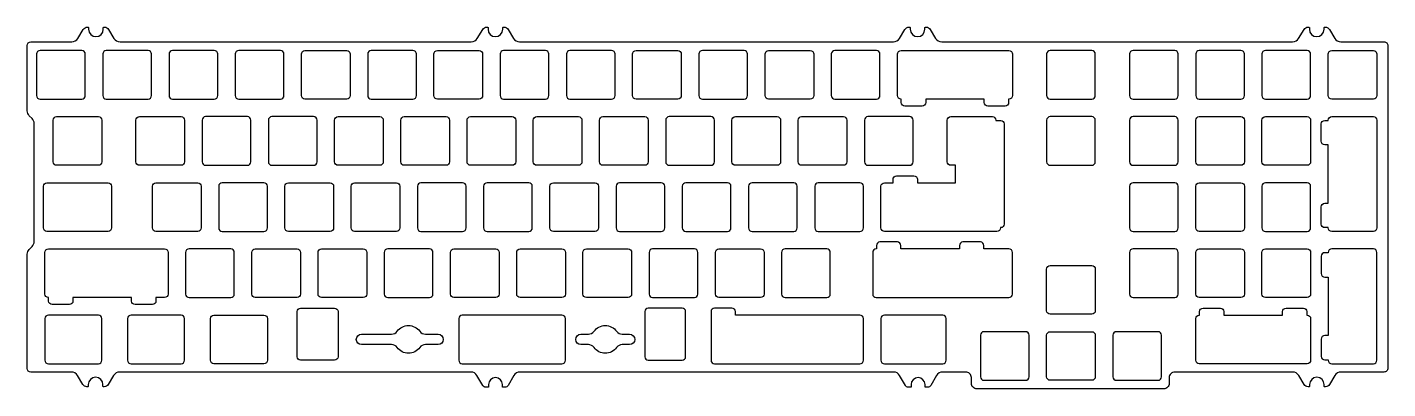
# Model space of a CAD drawing. Header units: millimetres. Extents: x -10 to 382, y -90 to 14.
import ezdxf

# ---------------------------------------------------------------- set-up
doc = ezdxf.new("R2010")
doc.units = ezdxf.units.MM
doc.header["$MEASUREMENT"] = 0

msp = doc.modelspace()

# ---------------------------------------------------------------- linework, layer by layer
for points in [[(15.15, -86.62), (13.63, -89.18, -0.26501), (12.46, -89.85), (12.28, -89.85, -0.414214), (12.08, -89.65), (12.08, -89.23, 1), (7.88, -89.23), (7.88, -89.65, -0.414214), (7.68, -89.85), (7.49, -89.85, -0.263178), (6.33, -89.19), (4.77, -86.6, 0.263178), (3.01, -85.61), (-8.7, -85.61, -0.414214), (-9.7, -84.61), (-9.7, -51.69, -0.198912), (-9.11, -50.27), (-8.29, -49.45, 0.198912), (-7.7, -48.03), (-7.7, -14.02, 0.198912), (-8.29, -12.6), (-9.11, -11.78, -0.198912), (-9.7, -10.36), (-9.7, 8.49, -0.414214), (-8.7, 9.49), (3.11, 9.49, 0.263178), (4.87, 10.48), (6.43, 13.07, -0.263178), (7.59, 13.73), (7.78, 13.73, -0.414214), (7.97, 13.53), (7.97, 13.11, 1), (12.17, 13.11), (12.17, 13.53, -0.414214), (12.38, 13.73), (12.56, 13.73, -0.26501), (13.73, 13.06), (15.25, 10.49, 0.26501), (17.02, 9.49), (118.01, 9.49, 0.263178), (119.77, 10.48), (121.33, 13.07, -0.263178), (122.49, 13.73), (122.68, 13.73, -0.414214), (122.87, 13.53), (122.87, 13.11, 1), (127.08, 13.11), (127.08, 13.53, -0.414214), (127.28, 13.73), (127.46, 13.73, -0.26501), (128.63, 13.06), (130.15, 10.49, 0.26501), (131.92, 9.49), (239.45, 9.49, 0.263178), (241.21, 10.48), (242.77, 13.07, -0.263178), (243.93, 13.73), (244.12, 13.73, -0.414214), (244.32, 13.53), (244.32, 13.11, 1), (248.52, 13.11), (248.52, 13.53, -0.414214), (248.72, 13.73), (248.9, 13.73, -0.26501), (250.07, 13.06), (251.59, 10.49, 0.26501), (253.36, 9.49), (354.26, 9.49, 0.263178), (356.02, 10.48), (357.58, 13.07, -0.263178), (358.74, 13.73), (358.92, 13.73, -0.414214), (359.12, 13.53), (359.12, 13.11, 1), (363.33, 13.11), (363.33, 13.53, -0.414214), (363.53, 13.73), (363.71, 13.73, -0.26501), (364.88, 13.06), (366.4, 10.49, 0.26501), (368.17, 9.49), (380.57, 9.49, -0.414214), (381.67, 8.39), (381.67, -84.51, -0.414214), (380.57, -85.61), (368.2, -85.61, 0.26501), (366.43, -86.62), (364.91, -89.18, -0.26501), (363.74, -89.85), (363.55, -89.85, -0.414214), (363.36, -89.65), (363.36, -89.23, 1), (359.16, -89.23), (359.16, -89.65, -0.414214), (358.96, -89.85), (358.77, -89.85, -0.263178), (357.61, -89.19), (356.05, -86.6, 0.263178), (354.29, -85.61), (320.39, -85.61, 0.414214), (318.8, -87.21), (318.8, -88.84, -0.414214), (317.2, -90.44), (263.5, -90.44, -0.414214), (261.89, -88.84), (261.89, -87.21, 0.414214), (260.3, -85.61), (253.58, -85.61, 0.267949), (251.84, -86.61), (250.19, -89.47, -0.267949), (249.33, -89.97), (248.55, -89.97), (248.55, -89.22, 1), (244.55, -89.22), (244.55, -89.97), (243.77, -89.97, -0.267949), (242.9, -89.47), (241.25, -86.61, 0.267949), (239.52, -85.61), (132.01, -85.61, 0.267949), (130.27, -86.61), (128.62, -89.47, -0.267949), (127.76, -89.97), (126.98, -89.97), (126.98, -89.22, 1), (122.98, -89.22), (122.98, -89.97), (122.2, -89.97, -0.267949), (121.33, -89.47), (119.68, -86.61, 0.267949), (117.95, -85.61), (16.92, -85.61, 0.26501)], [(-7, 6), (-7, -6, 0.414214), (-6, -7), (6, -7, 0.414214), (7, -6), (7, 6, 0.414214), (6, 7), (-6, 7, 0.414214)], [(26.05, -6), (26.05, 6, 0.414214), (25.05, 7), (13.05, 7, 0.414214), (12.05, 6), (12.05, -6, 0.414214), (13.05, -7), (25.05, -7, 0.414214)], [(44.1, 7), (32.1, 7, 0.414214), (31.1, 6), (31.1, -6, 0.414214), (32.1, -7), (44.1, -7, 0.414214), (45.1, -6), (45.1, 6, 0.414214)], [(63.15, 7), (51.15, 7, 0.414214), (50.15, 6), (50.15, -6, 0.414214), (51.15, -7), (63.15, -7, 0.414214), (64.15, -6), (64.15, 6, 0.414214)], [(82.2, 7, -0.414214), (83.2, 6), (83.2, -6, -0.414214), (82.2, -7), (70.2, -7, -0.414214), (69.2, -6), (69.2, 6, -0.414214), (70.2, 7)], [(102.25, -6), (102.25, 6, 0.414214), (101.25, 7), (89.25, 7, 0.414214), (88.25, 6), (88.25, -6, 0.414214), (89.25, -7), (101.25, -7, 0.414214)], [(121.3, -6, -0.414214), (120.3, -7), (108.3, -7, -0.414214), (107.3, -6), (107.3, 6, -0.414214), (108.3, 7), (120.3, 7, -0.414214), (121.3, 6)], [(126.35, 6), (126.35, -6, 0.414214), (127.35, -7), (139.35, -7, 0.414214), (140.35, -6), (140.35, 6, 0.414214), (139.35, 7), (127.35, 7, 0.414214)], [(158.4, 7), (146.4, 7, 0.414214), (145.4, 6), (145.4, -6, 0.414214), (146.4, -7), (158.4, -7, 0.414214), (159.4, -6), (159.4, 6, 0.414214)], [(178.45, -6, -0.414214), (177.45, -7), (165.45, -7, -0.414214), (164.45, -6), (164.45, 6, -0.414214), (165.45, 7), (177.45, 7, -0.414214), (178.45, 6)], [(183.5, 6), (183.5, -6, 0.414214), (184.5, -7), (196.5, -7, 0.414214), (197.5, -6), (197.5, 6, 0.414214), (196.5, 7), (184.5, 7, 0.414214)], [(216.55, -6, -0.414214), (215.55, -7), (203.55, -7, -0.414214), (202.55, -6), (202.55, 6, -0.414214), (203.55, 7), (215.55, 7, -0.414214), (216.55, 6)], [(235.6, -6), (235.6, 6, 0.414214), (234.6, 7), (222.6, 7, 0.414214), (221.6, 6), (221.6, -6, 0.414214), (222.6, -7), (234.6, -7, 0.414214)], [(273.7, -6, -0.414214), (272.7, -7), (272.61, -7), (272.61, -8, -0.414214), (271.61, -9), (266.61, -9, -0.414214), (265.61, -8), (265.61, -7), (248.74, -7), (248.74, -8, -0.414214), (247.74, -9), (242.74, -9, -0.414214), (241.74, -8), (241.74, -7), (241.65, -7, -0.414214), (240.65, -6), (240.65, 6, -0.414214), (241.65, 7), (272.7, 7, -0.414214), (273.7, 6)], [(284.54, -7), (296.54, -7, 0.414214), (297.54, -6), (297.54, 6, 0.414214), (296.54, 7), (284.54, 7, 0.414214), (283.54, 6), (283.54, -6, 0.414214)], [(307.38, 6), (307.38, -6, 0.414214), (308.38, -7), (320.38, -7, 0.414214), (321.38, -6), (321.38, 6, 0.414214), (320.38, 7), (308.38, 7, 0.414214)], [(327.43, -7), (339.43, -7, 0.414214), (340.43, -6), (340.43, 6, 0.414214), (339.43, 7), (327.43, 7, 0.414214), (326.43, 6), (326.43, -6, 0.414214)], [(358.48, 7), (346.48, 7, 0.414214), (345.48, 6), (345.48, -6, 0.414214), (346.48, -7), (358.48, -7, 0.414214), (359.48, -6), (359.48, 6, 0.414214)], [(377.53, 7, -0.414214), (378.53, 6), (378.53, -6, -0.414214), (377.53, -7), (365.53, -7, -0.414214), (364.53, -6), (364.53, 6, -0.414214), (365.53, 7)], [(-1.24, -26.05, -0.414214), (-2.24, -25.05), (-2.24, -13.05, -0.414214), (-1.24, -12.05), (10.76, -12.05, -0.414214), (11.76, -13.05), (11.76, -25.05, -0.414214), (10.76, -26.05)], [(22.57, -26.05, -0.414214), (21.57, -25.05), (21.57, -13.05, -0.414214), (22.57, -12.05), (34.57, -12.05, -0.414214), (35.57, -13.05), (35.57, -25.05, -0.414214), (34.57, -26.05)], [(53.62, -12.05), (41.62, -12.05, 0.414214), (40.62, -13.05), (40.62, -25.05, 0.414214), (41.62, -26.05), (53.62, -26.05, 0.414214), (54.62, -25.05), (54.62, -13.05, 0.414214)], [(60.67, -26.05), (72.67, -26.05, 0.414214), (73.67, -25.05), (73.67, -13.05, 0.414214), (72.67, -12.05), (60.67, -12.05, 0.414214), (59.67, -13.05), (59.67, -25.05, 0.414214)], [(79.72, -26.05, -0.414214), (78.72, -25.05), (78.72, -13.05, -0.414214), (79.72, -12.05), (91.72, -12.05, -0.414214), (92.72, -13.05), (92.72, -25.05, -0.414214), (91.72, -26.05)], [(98.77, -26.05, -0.414214), (97.77, -25.05), (97.77, -13.05, -0.414214), (98.77, -12.05), (110.77, -12.05, -0.414214), (111.77, -13.05), (111.77, -25.05, -0.414214), (110.77, -26.05)], [(116.82, -13.05, -0.414214), (117.82, -12.05), (129.82, -12.05, -0.414214), (130.82, -13.05), (130.82, -25.05, -0.414214), (129.82, -26.05), (117.82, -26.05, -0.414214), (116.82, -25.05)], [(136.87, -26.05, -0.414214), (135.87, -25.05), (135.87, -13.05, -0.414214), (136.87, -12.05), (148.87, -12.05, -0.414214), (149.87, -13.05), (149.87, -25.05, -0.414214), (148.87, -26.05)], [(155.92, -26.05, -0.414214), (154.92, -25.05), (154.92, -13.05, -0.414214), (155.92, -12.05), (167.92, -12.05, -0.414214), (168.92, -13.05), (168.92, -25.05, -0.414214), (167.92, -26.05)], [(173.97, -13.05), (173.97, -25.05, 0.414214), (174.97, -26.05), (186.97, -26.05, 0.414214), (187.97, -25.05), (187.97, -13.05, 0.414214), (186.97, -12.05), (174.97, -12.05, 0.414214)], [(194.02, -26.05, -0.414214), (193.02, -25.05), (193.02, -13.05, -0.414214), (194.02, -12.05), (206.02, -12.05, -0.414214), (207.02, -13.05), (207.02, -25.05, -0.414214), (206.02, -26.05)], [(213.07, -26.05, -0.414214), (212.07, -25.05), (212.07, -13.05, -0.414214), (213.07, -12.05), (225.07, -12.05, -0.414214), (226.07, -13.05), (226.07, -25.05, -0.414214), (225.07, -26.05)], [(245.12, -25.05), (245.12, -13.05, 0.414214), (244.12, -12.05), (232.12, -12.05, 0.414214), (231.12, -13.05), (231.12, -25.05, 0.414214), (232.12, -26.05), (244.12, -26.05, 0.414214)], [(236.89, -45.1, -0.414214), (235.89, -44.1), (235.89, -32.1, -0.414214), (236.89, -31.1), (239.36, -31.1), (239.36, -30.1, -0.414214), (240.36, -29.1), (245.36, -29.1, -0.414214), (246.36, -30.1), (246.36, -31.1), (257.32, -31.1), (257.32, -26.05), (255.94, -26.05, -0.414214), (254.94, -25.05), (254.94, -13.05, -0.414214), (255.94, -12.05), (267.94, -12.05, -0.414214), (268.94, -13.05), (268.94, -13.14), (270.32, -13.14, -0.414214), (271.32, -14.14), (271.32, -43.01, -0.414214), (270.32, -44.01), (270.23, -44.01), (270.23, -44.1, -0.414214), (269.23, -45.1)], [(297.54, -25.05), (297.54, -13.05, 0.414214), (296.54, -12.05), (284.54, -12.05, 0.414214), (283.54, -13.05), (283.54, -25.05, 0.414214), (284.54, -26.05), (296.54, -26.05, 0.414214)], [(307.38, -13.05), (307.38, -25.05, 0.414214), (308.38, -26.05), (320.38, -26.05, 0.414214), (321.38, -25.05), (321.38, -13.05, 0.414214), (320.38, -12.05), (308.38, -12.05, 0.414214)], [(340.43, -25.05, -0.414214), (339.43, -26.05), (327.43, -26.05, -0.414214), (326.43, -25.05), (326.43, -13.05, -0.414214), (327.43, -12.05), (339.43, -12.05, -0.414214), (340.43, -13.05)], [(358.48, -12.05, -0.414214), (359.48, -13.05), (359.48, -25.05, -0.414214), (358.48, -26.05), (346.48, -26.05, -0.414214), (345.48, -25.05), (345.48, -13.05, -0.414214), (346.48, -12.05)], [(363.53, -44.01, -0.414214), (362.53, -43.01), (362.53, -38.01, -0.414214), (363.53, -37.01), (364.53, -37.01), (364.53, -20.14), (363.53, -20.14, -0.414214), (362.53, -19.14), (362.53, -14.14, -0.414214), (363.53, -13.14), (364.53, -13.14), (364.53, -13.05, -0.414214), (365.53, -12.05), (377.53, -12.05, -0.414214), (378.53, -13.05), (378.53, -44.1, -0.414214), (377.53, -45.1), (365.53, -45.1, -0.414214), (364.53, -44.1), (364.53, -44.01)], [(13.55, -31.1, -0.414214), (14.55, -32.1), (14.55, -44.1, -0.414214), (13.55, -45.1), (-4.02, -45.1, -0.414214), (-5.02, -44.1), (-5.02, -32.1, -0.414214), (-4.02, -31.1)], [(40.34, -44.1, -0.414214), (39.34, -45.1), (27.34, -45.1, -0.414214), (26.34, -44.1), (26.34, -32.1, -0.414214), (27.34, -31.1), (39.34, -31.1, -0.414214), (40.34, -32.1)], [(45.39, -32.1), (45.39, -44.1, 0.414214), (46.39, -45.1), (58.39, -45.1, 0.414214), (59.39, -44.1), (59.39, -32.1, 0.414214), (58.39, -31.1), (46.39, -31.1, 0.414214)], [(78.44, -44.1, -0.414214), (77.44, -45.1), (65.44, -45.1, -0.414214), (64.44, -44.1), (64.44, -32.1, -0.414214), (65.44, -31.1), (77.44, -31.1, -0.414214), (78.44, -32.1)], [(97.49, -44.1, -0.414214), (96.49, -45.1), (84.49, -45.1, -0.414214), (83.49, -44.1), (83.49, -32.1, -0.414214), (84.49, -31.1), (96.49, -31.1, -0.414214), (97.49, -32.1)], [(102.54, -32.1), (102.54, -44.1, 0.414214), (103.54, -45.1), (115.54, -45.1, 0.414214), (116.54, -44.1), (116.54, -32.1, 0.414214), (115.54, -31.1), (103.54, -31.1, 0.414214)], [(122.59, -45.1), (134.59, -45.1, 0.414214), (135.59, -44.1), (135.59, -32.1, 0.414214), (134.59, -31.1), (122.59, -31.1, 0.414214), (121.59, -32.1), (121.59, -44.1, 0.414214)], [(140.64, -32.1, -0.414214), (141.64, -31.1), (153.64, -31.1, -0.414214), (154.64, -32.1), (154.64, -44.1, -0.414214), (153.64, -45.1), (141.64, -45.1, -0.414214), (140.64, -44.1)], [(159.69, -32.1), (159.69, -44.1, 0.414214), (160.69, -45.1), (172.69, -45.1, 0.414214), (173.69, -44.1), (173.69, -32.1, 0.414214), (172.69, -31.1), (160.69, -31.1, 0.414214)], [(178.74, -32.1), (178.74, -44.1, 0.414214), (179.74, -45.1), (191.74, -45.1, 0.414214), (192.74, -44.1), (192.74, -32.1, 0.414214), (191.74, -31.1), (179.74, -31.1, 0.414214)], [(210.79, -31.1), (198.79, -31.1, 0.414214), (197.79, -32.1), (197.79, -44.1, 0.414214), (198.79, -45.1), (210.79, -45.1, 0.414214), (211.79, -44.1), (211.79, -32.1, 0.414214)], [(230.84, -44.1), (230.84, -32.1, 0.414214), (229.84, -31.1), (217.84, -31.1, 0.414214), (216.84, -32.1), (216.84, -44.1, 0.414214), (217.84, -45.1), (229.84, -45.1, 0.414214)], [(320.38, -31.1), (308.38, -31.1, 0.414214), (307.38, -32.1), (307.38, -44.1, 0.414214), (308.38, -45.1), (320.38, -45.1, 0.414214), (321.38, -44.1), (321.38, -32.1, 0.414214)], [(327.43, -45.1, -0.414214), (326.43, -44.1), (326.43, -32.1, -0.414214), (327.43, -31.1), (339.43, -31.1, -0.414214), (340.43, -32.1), (340.43, -44.1, -0.414214), (339.43, -45.1)], [(359.48, -44.1), (359.48, -32.1, 0.414214), (358.48, -31.1), (346.48, -31.1, 0.414214), (345.48, -32.1), (345.48, -44.1, 0.414214), (346.48, -45.1), (358.48, -45.1, 0.414214)], [(27.34, -65.15, -0.414214), (26.34, -66.15), (21.34, -66.15, -0.414214), (20.34, -65.15), (20.34, -64.15), (3.47, -64.15), (3.47, -65.15, -0.414214), (2.47, -66.15), (-2.53, -66.15, -0.414214), (-3.53, -65.15), (-3.53, -64.15), (-3.62, -64.15, -0.414214), (-4.62, -63.15), (-4.62, -51.15, -0.414214), (-3.62, -50.15), (29.81, -50.15, -0.414214), (30.81, -51.15), (30.81, -63.15, -0.414214), (29.81, -64.15), (27.34, -64.15)], [(48.86, -50.15), (36.86, -50.15, 0.414214), (35.86, -51.15), (35.86, -63.15, 0.414214), (36.86, -64.15), (48.86, -64.15, 0.414214), (49.86, -63.15), (49.86, -51.15, 0.414214)], [(54.91, -51.15, -0.414214), (55.91, -50.15), (67.91, -50.15, -0.414214), (68.91, -51.15), (68.91, -63.15, -0.414214), (67.91, -64.15), (55.91, -64.15, -0.414214), (54.91, -63.15)], [(87.96, -63.15, -0.414214), (86.96, -64.15), (74.96, -64.15, -0.414214), (73.96, -63.15), (73.96, -51.15, -0.414214), (74.96, -50.15), (86.96, -50.15, -0.414214), (87.96, -51.15)], [(106.01, -50.15), (94.01, -50.15, 0.414214), (93.01, -51.15), (93.01, -63.15, 0.414214), (94.01, -64.15), (106.01, -64.15, 0.414214), (107.01, -63.15), (107.01, -51.15, 0.414214)], [(126.06, -63.15, -0.414214), (125.06, -64.15), (113.06, -64.15, -0.414214), (112.06, -63.15), (112.06, -51.15, -0.414214), (113.06, -50.15), (125.06, -50.15, -0.414214), (126.06, -51.15)], [(132.11, -64.15, -0.414214), (131.11, -63.15), (131.11, -51.15, -0.414214), (132.11, -50.15), (144.11, -50.15, -0.414214), (145.11, -51.15), (145.11, -63.15, -0.414214), (144.11, -64.15)], [(151.16, -64.15, -0.414214), (150.16, -63.15), (150.16, -51.15, -0.414214), (151.16, -50.15), (163.16, -50.15, -0.414214), (164.16, -51.15), (164.16, -63.15, -0.414214), (163.16, -64.15)], [(183.21, -63.15), (183.21, -51.15, 0.414214), (182.21, -50.15), (170.21, -50.15, 0.414214), (169.21, -51.15), (169.21, -63.15, 0.414214), (170.21, -64.15), (182.21, -64.15, 0.414214)], [(189.26, -64.15, -0.414214), (188.26, -63.15), (188.26, -51.15, -0.414214), (189.26, -50.15), (201.26, -50.15, -0.414214), (202.26, -51.15), (202.26, -63.15, -0.414214), (201.26, -64.15)], [(220.31, -50.15), (208.31, -50.15, 0.414214), (207.31, -51.15), (207.31, -63.15, 0.414214), (208.31, -64.15), (220.31, -64.15, 0.414214), (221.31, -63.15), (221.31, -51.15, 0.414214)], [(272.7, -50.15), (265.47, -50.15), (265.47, -49.15, 0.414214), (264.47, -48.15), (259.47, -48.15, 0.414214), (258.47, -49.15), (258.47, -50.15), (241.59, -50.15), (241.59, -49.15, 0.414214), (240.59, -48.15), (235.59, -48.15, 0.414214), (234.59, -49.15), (234.59, -50.15), (234.51, -50.15, 0.414214), (233.51, -51.15), (233.51, -63.15, 0.414214), (234.51, -64.15), (272.7, -64.15, 0.414214), (273.7, -63.15), (273.7, -51.15, 0.414214)], [(321.38, -63.15), (321.38, -51.15, 0.414214), (320.38, -50.15), (308.38, -50.15, 0.414214), (307.38, -51.15), (307.38, -63.15, 0.414214), (308.38, -64.15), (320.38, -64.15, 0.414214)], [(327.43, -64.15, -0.414214), (326.43, -63.15), (326.43, -51.15, -0.414214), (327.43, -50.15), (339.43, -50.15, -0.414214), (340.43, -51.15), (340.43, -63.15, -0.414214), (339.43, -64.15)], [(358.48, -50.15, -0.414214), (359.48, -51.15), (359.48, -63.15, -0.414214), (358.48, -64.15), (346.48, -64.15, -0.414214), (345.48, -63.15), (345.48, -51.15, -0.414214), (346.48, -50.15)], [(364.53, -51.24), (363.53, -51.24, 0.414214), (362.53, -52.24), (362.53, -57.24, 0.414214), (363.53, -58.24), (364.53, -58.24), (364.53, -75.11), (363.53, -75.11, 0.414214), (362.53, -76.11), (362.53, -81.11, 0.414214), (363.53, -82.11), (364.53, -82.11), (364.53, -82.2, 0.414214), (365.53, -83.2), (377.53, -83.2, 0.414214), (378.53, -82.2), (378.53, -51.15, 0.414214), (377.53, -50.15), (365.53, -50.15, 0.414214), (364.53, -51.15)], [(297.54, -67.94, -0.414214), (296.54, -68.94), (284.54, -68.94, -0.414214), (283.54, -67.94), (283.54, -55.94, -0.414214), (284.54, -54.94), (296.54, -54.94, -0.414214), (297.54, -55.94)], [(11.76, -82.2), (11.76, -70.2, 0.414214), (10.76, -69.2), (-3.62, -69.2, 0.414214), (-4.62, -70.2), (-4.62, -82.2, 0.414214), (-3.62, -83.2), (10.76, -83.2, 0.414214)], [(34.57, -69.2), (20.19, -69.2, 0.414214), (19.19, -70.2), (19.19, -82.2, 0.414214), (20.19, -83.2), (34.57, -83.2, 0.414214), (35.57, -82.2), (35.57, -70.2, 0.414214)], [(58.38, -69.2, -0.414214), (59.38, -70.2), (59.38, -82.2, -0.414214), (58.38, -83.2), (44, -83.2, -0.414214), (43, -82.2), (43, -70.2, -0.414214), (44, -69.2)], [(67.93, -68.2, -0.414214), (68.93, -67.2), (78.7, -67.2, -0.414214), (79.7, -68.2), (79.7, -81.2, -0.414214), (78.7, -82.2), (68.93, -82.2, -0.414214), (67.93, -81.2)], [(115.45, -83.2), (144.11, -83.2, 0.414214), (145.11, -82.2), (145.11, -70.2, 0.414214), (144.11, -69.2), (115.45, -69.2, 0.414214), (114.45, -70.2), (114.45, -82.2, 0.414214)], [(168.95, -82.2), (178.7, -82.2, 0.414214), (179.7, -81.2), (179.7, -68.2, 0.414214), (178.7, -67.2), (168.95, -67.2, 0.414214), (167.95, -68.2), (167.95, -81.2, 0.414214)], [(194, -69.2), (194, -68.2, 0.414214), (193, -67.2), (188, -67.2, 0.414214), (187, -68.2), (187, -82.2, 0.414214), (188, -83.2), (229.84, -83.2, 0.414214), (230.84, -82.2), (230.84, -70.2, 0.414214), (229.84, -69.2)], [(254.65, -82.2), (254.65, -70.2, 0.414214), (253.65, -69.2), (236.88, -69.2, 0.414214), (235.88, -70.2), (235.88, -82.2, 0.414214), (236.88, -83.2), (253.65, -83.2, 0.414214)], [(357.39, -67.2, -0.414214), (358.39, -68.2), (358.39, -69.2), (358.48, -69.2, -0.41405), (359.48, -70.2), (359.48, -82.2, -0.414214), (358.48, -83.2), (327.43, -83.2, -0.414214), (326.43, -82.2), (326.43, -70.2, -0.414214), (327.43, -69.2), (327.52, -69.2), (327.52, -68.2, -0.414214), (328.52, -67.2), (333.52, -67.2, -0.414214), (334.52, -68.2), (334.52, -69.2), (351.39, -69.2), (351.39, -68.2, -0.414214), (352.39, -67.2)], [(96.72, -73.87, -0.512989), (103.22, -73.87, 0.241531), (104.85, -74.7), (108.47, -74.7, -1), (108.47, -77.7), (104.85, -77.7, 0.241531), (103.22, -78.53, -0.512989), (96.72, -78.53, 0.241531), (95.1, -77.7), (86.47, -77.7, -1), (86.47, -74.7), (95.1, -74.7, 0.241531)], [(149.58, -77.7, -1), (149.58, -74.7), (151.71, -74.7, 0.241531), (153.34, -73.87, -0.512989), (159.83, -73.87, 0.241531), (161.46, -74.7), (163.58, -74.7, -1), (163.58, -77.7), (161.46, -77.7, 0.241531), (159.83, -78.53, -0.512989), (153.34, -78.53, 0.241531), (151.71, -77.7)], [(277.49, -73.99), (265.49, -73.99, 0.414214), (264.49, -74.99), (264.49, -86.99, 0.414214), (265.49, -87.99), (277.49, -87.99, 0.414214), (278.49, -86.99), (278.49, -74.99, 0.414214)], [(296.54, -73.99, -0.414214), (297.54, -74.99), (297.54, -86.99, -0.414214), (296.54, -87.99), (284.54, -87.99, -0.414214), (283.54, -86.99), (283.54, -74.99, -0.414214), (284.54, -73.99)], [(316.59, -86.99), (316.59, -74.99, 0.414214), (315.59, -73.99), (303.59, -73.99, 0.414214), (302.59, -74.99), (302.59, -86.99, 0.414214), (303.59, -87.99), (315.59, -87.99, 0.414214)]]:
    msp.add_lwpolyline(points, format="xyb", close=True)

doc.saveas('drawing.dxf')
